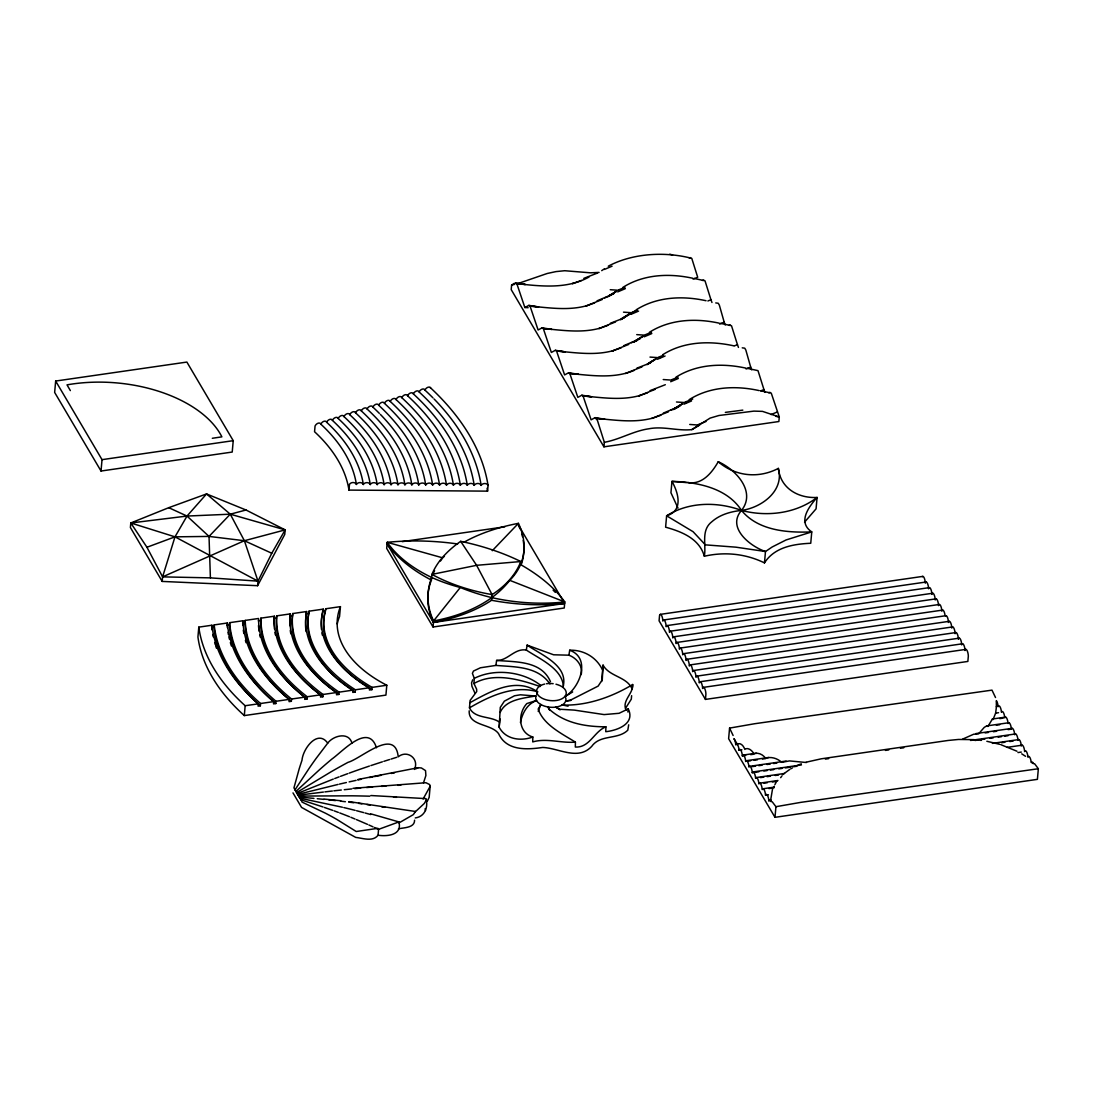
<?xml version="1.0" encoding="UTF-8"?>
<svg xmlns="http://www.w3.org/2000/svg" width="1093" height="1093" viewBox="0 0 1093 1093"><rect width="100%" height="100%" fill="white"/><g stroke="black" fill="none" stroke-linecap="round" stroke-linejoin="round"><path stroke-width="1.5" d="M536.458 700.435L526.84 703.564C517.658 713.469 517.986 732.57 532.824 737.024L532.728 741.915C546.937 737.843 561.146 743.363 575.41 742.12L575.328 747.038C589.769 747.872 594.086 731.381 605.905 726.831L605.754 731.682C617.299 730.534 635.579 723.689 628.229 708.865L619.089 713.292L604.101 714.59L574.317 710.108L559.848 709.248L555.558 707.13M563.414 685.639C561.215 668.014 539.669 658.997 526.32 650.062C514.475 647.985 507.876 660.869 496.618 660.418L495.894 665.418L480.414 667.782L473.474 671.047L472.408 673.37L474.294 678.37L473.952 683.508L476.644 689.232L476.712 691.541L470.127 700.394L469.457 707.868C474.922 719.071 490.374 715.696 499.46 722.118L499.159 727.228C505.581 739.496 520.801 741.437 532.824 737.024M581.23 674.6C583.006 665.91 576.79 658.095 568.906 655.185L553.604 654.789L527.113 645.13L526.32 650.062M500.075 718.893L499.159 727.228M996.392 706.925L996.324 700.668A5.438 1.694 81.8 0 1 998.128 706.665A5.438 1.694 81.8 0 1 1000.027 706.829A5.438 1.694 81.8 0 1 1001.448 712.281A5.438 1.694 81.8 0 1 1003.333 712.445A5.438 1.694 81.8 0 1 1004.754 717.896M735.726 744.634L737.461 744.388L733.922 738.636A5.438 1.694 81.8 0 1 735.726 744.634A5.438 1.694 81.8 0 1 737.611 744.798A5.438 1.694 81.8 0 1 739.032 750.249A5.438 1.694 81.8 0 1 740.931 750.413A5.438 1.694 81.8 0 1 742.352 755.864A5.438 1.694 81.8 0 1 744.237 756.028A5.438 1.694 81.8 0 1 745.658 761.479A5.438 1.694 81.8 0 1 747.557 761.643A5.438 1.694 81.8 0 1 748.965 767.095A5.438 1.694 81.8 0 1 750.864 767.259A5.438 1.694 81.8 0 1 752.285 772.71A5.438 1.694 81.8 0 1 754.17 772.874A5.438 1.694 81.8 0 1 755.591 778.325A5.438 1.694 81.8 0 1 757.49 778.489A5.438 1.694 81.8 0 1 758.911 783.941A5.438 1.694 81.8 0 1 760.796 784.105A5.438 1.694 81.8 0 1 762.217 789.556A5.438 1.694 81.8 0 1 764.116 789.706A5.438 1.694 81.8 0 1 765.524 795.171A5.438 1.694 81.8 0 1 767.423 795.321A5.438 1.694 81.8 0 1 768.844 800.786L770.579 800.541L772.614 788.477M55.661 381.047L54.65 392.428L101.021 471.028L232.222 452.051L233.233 440.67L186.876 362.07L55.661 381.047L102.032 459.661L101.021 471.028M246.021 510.007L230.281 514.188L187.012 516.06L130.805 522.973L130.395 527.509L162.188 581.421L257.593 585.698L284.754 534.436L285.15 529.886L246.021 510.007L206.55 493.927L168.746 507.685L130.805 522.973L146.94 547.265L162.597 576.872L162.188 581.421M325.741 608.76A143.661 82.603 5.1 0 0 372.112 687.374L371.907 689.642L369.407 690.011L369.612 687.729A145.984 83.942 5.1 0 1 323.255 609.129L309.046 611.178A159.428 91.662 5.1 0 0 355.403 689.792L355.198 692.06L352.779 692.415L352.984 690.134A161.75 93.001 5.1 0 1 306.614 611.534L292.733 613.542A175.181 100.734 5.1 0 0 339.09 692.156L338.898 694.424L336.507 694.765L336.712 692.497A177.503 102.073 5.1 0 1 290.355 613.883L276.693 615.865A190.947 109.792 5.1 0 0 323.063 694.465L322.859 696.747L320.509 697.088L320.714 694.806A193.27 111.131 5.1 0 1 274.357 616.206L260.872 618.146A206.7 118.85 5.1 0 0 307.229 696.76L307.024 699.028L304.715 699.37L304.906 697.102A209.036 120.189 5.1 0 1 258.549 618.488L245.187 620.414A222.466 127.922 5.1 0 0 291.558 699.028L291.353 701.296L289.058 701.638L289.262 699.356A224.789 129.261 5.1 0 1 242.892 620.756L229.639 622.668A238.233 136.98 5.1 0 0 276.01 701.282L275.805 703.55L273.523 703.878L273.715 701.61A240.556 138.319 5.1 0 1 227.358 622.996L214.187 624.909A253.986 146.038 5.1 0 0 260.544 703.509L260.353 705.791L258.071 706.119L258.276 703.837A256.308 147.377 5.1 0 1 211.905 625.237L198.803 627.136L197.929 636.987A269.752 155.11 5.1 0 0 244.299 715.587L385.925 695.107L386.799 685.243A130.231 74.884 5.1 0 1 340.442 606.642L325.741 608.76L325.536 611.042L323.05 611.397A145.984 83.942 5.1 0 0 321.465 629.404M212.001 629.841A256.308 147.377 5.1 0 1 211.714 627.505L211.905 625.237M260.353 705.791A253.986 146.038 5.1 0 1 213.982 627.177L214.187 624.909M227.371 627.614A240.556 138.319 5.1 0 1 227.153 625.278L227.358 622.996M275.805 703.55A238.233 136.98 5.1 0 1 229.434 624.95L229.639 622.668M242.824 625.374A224.789 129.261 5.1 0 1 242.687 623.024L242.892 620.756M291.353 701.296A222.466 127.922 5.1 0 1 244.996 622.696L245.187 620.414M244.299 715.587L245.174 705.736A269.752 155.11 5.1 0 1 198.803 627.136M257.593 585.698L257.989 581.148L271.774 553.249L285.15 529.886L230.281 514.188L206.55 493.927L187.012 516.06L174.989 536.841L162.597 576.872L210.403 577.869L257.989 581.148L244.381 540.721L230.281 514.188L209.023 536.417L174.989 536.841L130.805 522.973M307.024 699.028A206.7 118.85 5.1 0 1 260.667 620.428L260.872 618.146M274.48 629.09A193.27 111.131 5.1 0 1 274.152 618.474L274.357 616.206M322.859 696.747A190.947 109.792 5.1 0 1 276.488 618.132L276.693 615.865M289.85 625.674A177.503 102.073 5.1 0 1 290.151 616.165L290.355 613.883M338.898 694.424A175.181 100.734 5.1 0 1 292.528 615.81L292.733 613.542M306.095 631.631A161.75 93.001 5.1 0 1 306.409 613.801L306.614 611.534M350.744 689.15A159.428 91.662 5.1 0 1 308.841 613.46L309.046 611.178M323.05 611.397L323.255 609.129M348.968 490.088L349.473 484.39A3.785 3.06 -8.8 0 1 353.107 482.532A3.785 3.06 -8.8 0 1 356.4 484.445A3.785 3.06 -8.8 0 1 360.034 482.587A3.785 3.06 -8.8 0 1 363.327 484.5A3.785 3.06 -8.8 0 1 366.961 482.628A3.785 3.06 -8.8 0 1 370.267 484.554A3.785 3.06 -8.8 0 1 373.902 482.682A3.785 3.06 -8.8 0 1 377.194 484.609A3.785 3.06 -8.8 0 1 380.829 482.737A3.785 3.06 -8.8 0 1 384.121 484.664A3.785 3.06 -8.8 0 1 387.755 482.792A3.785 3.06 -8.8 0 1 391.048 484.718A3.785 3.06 -8.8 0 1 394.682 482.846A3.785 3.06 -8.8 0 1 397.975 484.759A3.785 3.06 -8.8 0 1 401.609 482.901A3.785 3.06 -8.8 0 1 404.916 484.814A3.785 3.06 -8.8 0 1 408.55 482.956A3.785 3.06 -8.8 0 1 411.842 484.868A3.785 3.06 -8.8 0 1 415.477 482.997A3.785 3.06 -8.8 0 1 418.769 484.923A3.785 3.06 -8.8 0 1 422.404 483.051A3.785 3.06 -8.8 0 1 425.696 484.978A3.785 3.06 -8.8 0 1 429.33 483.106A3.785 3.06 -8.8 0 1 432.623 485.032A3.785 3.06 -8.8 0 1 436.257 483.161A3.785 3.06 -8.8 0 1 439.564 485.087A3.785 3.06 -8.8 0 1 443.198 483.215A3.785 3.06 -8.8 0 1 446.49 485.128A3.785 3.06 -8.8 0 1 450.125 483.27A3.785 3.06 -8.8 0 1 453.417 485.183A3.785 3.06 -8.8 0 1 457.052 483.325A3.785 3.06 -8.8 0 1 460.344 485.237A3.785 3.06 -8.8 0 1 463.978 483.366A3.785 3.06 -8.8 0 1 467.285 485.292A3.785 3.06 -8.8 0 1 470.919 483.42A3.785 3.06 -8.8 0 1 474.212 485.347A3.785 3.06 -8.8 0 1 477.846 483.475A3.785 3.06 -8.8 0 1 481.139 485.401A3.785 3.06 -8.8 0 1 484.773 483.53A3.785 3.06 -8.8 0 1 488.065 485.456L487.56 491.14L348.968 490.088A209.282 120.339 5.1 0 0 314.552 431.735L315.057 426.051A3.785 2.473 -47.3 0 1 318.118 423.21A3.785 2.473 -47.3 0 1 320.836 424.166A216.264 124.356 5.1 0 1 356.4 484.445M340.442 606.642L339.554 616.493A130.231 74.884 5.1 0 0 337.245 623.939M292.992 792.89L301.559 807.413L355.717 837.402C362.753 838.181 372.863 842.047 378.055 835.243L378.574 829.355L377.85 828.33L356.236 831.513L337.013 819.545A277.458 179.853 58.4 0 0 325.4 813.178L302.037 802.098L301.627 800.937A6.462 2.008 81.8 0 0 301.094 800.008L300.37 798.901A3.279 1.025 81.8 0 0 300.029 798.3L295.534 790.676A3.279 1.025 81.8 0 0 295.178 790.116L294.482 788.804A6.462 2.008 81.8 0 0 293.935 787.889L299.209 768.775A277.458 30.017 -80.5 0 1 302.01 760.209C302.939 748.678 317.694 728.935 327.722 743.131L316.123 758.419A439.058 114.041 -74 0 0 309.1 768.393L294.891 790.007M378.055 835.243C387.182 836.569 402.47 835.271 398.89 821.922L370.691 813.82M431.421 580.082A149.413 85.91 5.1 0 1 387.086 543.836L433.443 622.45A149.413 85.91 5.1 0 0 491.577 600.276A149.413 85.91 5.1 0 0 564.657 603.459L433.443 622.45A149.413 85.91 5.1 0 1 431.421 580.082L431.926 574.399A148.73 80.581 -1 0 1 460.672 541.336A148.73 74.228 7.6 0 1 520.814 561.542L520.555 564.575A149.768 79.939 10.9 0 1 509.762 580.342A149.768 97.154 7.1 0 1 491.809 597.625A148.826 95.501 8.6 0 1 433.579 620.933L433.047 626.999L564.248 608.009L564.794 601.956A148.826 79.434 10.9 0 0 520.555 564.575A148.826 81.961 11.5 0 0 518.424 523.342A148.826 74.843 2 0 0 463.938 542.278M415.285 817.933C424.808 816.649 428.388 807.331 426.038 798.628L370.882 795.526M352.998 788.313L425.928 782.725L429.631 784.555L430.164 786.304L429.166 797.357L427.308 801.237M515.623 282.909L525.378 284.481L514.311 283.319L511.606 285.068L511.21 289.618L603.937 446.832L778.872 421.529L779.282 416.979L771.248 393.097L760.277 390.734M491.577 600.276L492.082 594.592L476.616 565.313L460.672 541.336M603.937 446.832L604.347 442.296L597.406 420.327L595.098 417.663L591.094 419.835L583.061 395.953L581.859 395.215L577.842 397.374L569.808 373.492L568.606 372.754L564.603 374.913L556.569 351.031L555.353 350.293L551.35 352.452L543.317 328.583L542.114 327.832L538.111 329.99L530.064 306.122L528.862 305.371L524.859 307.529L516.825 283.661C540.912 286.257 566.884 289.385 589.031 277.021M778.353 468.391C780.498 488.393 798.3 498.476 817.086 497.452C808.806 506.865 797.221 522.112 811.757 531.895L810.746 543.262C793.491 544.068 774.568 547.101 764.472 562.895C745.686 553.7 724.686 551.582 704.357 556.241C706.392 544.669 700.681 530.269 711.912 521.689C720.041 514.516 730.944 511.524 741.519 510.417C761.425 507.739 784.569 490.948 778.353 468.391C758.46 478.802 735.302 476.425 718.238 461.738C711.885 472.804 702.198 484.978 687.798 482.573M705.45 699.411L705.914 694.11A5.192 1.626 81.8 0 0 704.534 688.262A5.192 1.626 81.8 0 0 702.608 688.494A5.192 1.626 81.8 0 0 701.214 682.647A5.192 1.626 81.8 0 0 699.288 682.879A5.192 1.626 81.8 0 0 697.908 677.032A5.192 1.626 81.8 0 0 695.981 677.264A5.192 1.626 81.8 0 0 694.601 671.416A5.192 1.626 81.8 0 0 692.675 671.649A5.192 1.626 81.8 0 0 691.282 665.815A5.192 1.626 81.8 0 0 689.355 666.033A5.192 1.626 81.8 0 0 687.975 660.199A5.192 1.626 81.8 0 0 686.049 660.418A5.192 1.626 81.8 0 0 684.655 654.584A5.192 1.626 81.8 0 0 682.729 654.803A5.192 1.626 81.8 0 0 681.349 648.969A5.192 1.626 81.8 0 0 679.422 649.187A5.192 1.626 81.8 0 0 678.043 643.353A5.192 1.626 81.8 0 0 676.116 643.572A5.192 1.626 81.8 0 0 674.723 637.738A5.192 1.626 81.8 0 0 672.796 637.957A5.192 1.626 81.8 0 0 671.416 632.123A5.192 1.626 81.8 0 0 669.49 632.341A5.192 1.626 81.8 0 0 668.11 626.508A5.192 1.626 81.8 0 0 666.17 626.726A5.192 1.626 81.8 0 0 664.79 620.892A5.192 1.626 81.8 0 0 662.864 621.111A5.192 1.626 81.8 0 0 661.484 615.277A5.192 1.626 81.8 0 0 659.557 615.496L659.079 620.81L705.45 699.411L967.851 661.443L968.33 656.142A5.192 1.626 81.8 0 0 967.209 650.827A5.192 1.626 81.8 0 0 965.365 649.707M995.518 697.525L991.979 690.134L754.566 723.744L729.577 728.102L728.621 738.718L774.992 817.318L1037.407 779.35L1038.35 768.734L1034.593 763.761M764.472 562.895L765.483 551.528L772.205 546.965L786.072 539.956L811.757 531.895C787.438 532.933 758.05 530.679 741.519 510.417C726.9 487.765 697.074 482.068 671.963 481.371L670.938 492.738L678.015 508.136M774.992 817.318L775.934 806.702L772.191 801.743M562.103 705.04C586.668 705.982 611.738 697.129 632.656 684.519L632.191 689.232C627.177 676.54 609.484 676.895 603.063 665.131L602.257 679.819L598.158 686.09L570.874 699.944L565.627 701.214M632.656 684.519C633.38 693.864 621.48 700.627 626.125 710.163M414.466 769.431C419.493 758.706 407.197 749.415 398.221 756.834C395.201 726.954 361.414 758.542 348.025 762.34A743.035 393.412 -58.9 0 0 330.892 771.904L296.476 792.685M469.184 710.819C468.323 726.217 491.331 723.539 498.586 733.663C506.524 751.014 526.826 749.757 542.702 747.448C558.865 748.049 578.019 761.042 591.723 746.369C600.289 734.168 617.955 739.975 627.806 730.179L628.694 724.809M627.874 712.021L628.229 708.865M601.683 681.499L603.063 665.131M998.537 712.704L995.627 713.128L996.488 706.351M499.46 722.118L500.266 707.431L504.365 701.16L514.516 695.776L520.418 694.793L535.953 696.063A15.165 8.717 5.1 0 0 550.886 707.294A15.165 8.717 5.1 0 0 565.668 697.758M568.906 655.185L569.699 650.226C583.635 649.748 596.546 657.221 602.475 669.872M770.579 800.541L770.797 799.83L771.111 801.688A5.438 1.694 81.8 0 0 768.844 800.786M430.164 786.304L423.1 799.01M562.909 687.401C569.262 665.719 541.404 655.008 527.113 645.13M520.418 722.5C522.304 713.387 527.14 703.769 536.567 700.613M773.94 787.862L774.35 786.222M538.234 711.461L540.748 704.466M423.524 782.779L425.887 775.524L425.532 770.606L421.42 767.969L418.223 767.696L358.039 779.459M426.434 799.898L424.275 803.478L414.616 812.468L415.367 811.457L349.077 801.634M536.021 695.886C523.684 698.249 505.977 699.288 500.129 712.486M472.695 679.805L471.548 682.92L471.916 686.308L474.963 693.208M774.896 784.596L776.344 781.85M804.557 522.167L816.075 508.832L817.086 497.452C795.95 513.669 766.876 517.085 741.519 510.417C717.486 501.509 688.672 501.714 666.621 515.8L665.61 527.181C681.677 531.649 699.301 538.535 704.357 556.241M625.565 708.237L631.303 699.178L631.617 695.681M780.648 777.67L781.837 776.098M540.994 704.602L538.166 709.043C543.399 724.768 561.925 733.717 575.41 742.12M509.762 580.342L564.794 601.956A148.826 96.539 7.1 0 1 491.809 597.625A149.768 96.116 8.6 0 1 460.276 587.501L433.579 620.933A148.826 88.383 -1.6 0 1 431.667 577.432A148.826 90.91 -1.1 0 1 387.209 542.333L386.676 548.385L433.047 626.999M492.274 550.708L518.424 523.342M773.024 787.657L773.735 787.329M295.807 791.537L320.003 769.267A600.084 241.143 -66.9 0 1 332.026 758.952C342.956 751.205 368.505 722.446 376.457 747.762M327.722 743.131C333.187 735.685 348.749 731.422 351.946 743.117M297.979 795.239L323.391 792.07M782.383 774.828L789.72 769.445M298.471 796.073L352.014 795.813A850.204 691.746 -5.3 0 1 369.83 796.196M398.89 821.922L378.574 829.355L374.421 827.469M1005.601 717.104L992.417 719.003L987.949 726.421L986.665 725.93L984.246 727.391L978.577 733.881L973.631 734.25L962.55 739.155M572.664 691.978L565.081 696.487C579.741 687.866 591.436 658.15 569.699 650.226M399 822.906L413.4 814.586L415.367 811.457M469.457 707.868C489.609 696.077 514.093 684.71 537.893 691.855M601.71 270.64L604.333 268.864M604.347 442.296C619.663 439.577 633.243 431.011 648.709 428.811C663.109 425.915 677.414 431.134 691.814 429.631L710.108 418.1L718.975 415.49L753.897 411.118L762.518 411.378L779.282 416.979L776.03 416.378M469.867 702.731C489.582 691.978 514.666 677.141 536.595 691.131M615.113 292.145L608.596 296.381L616.452 291.339L608.692 295.834M641.605 337.068L633.79 342.15L642.957 336.261L635.183 340.756M654.857 359.529L647.042 364.597L656.196 358.723L648.436 363.218M681.349 404.437L673.534 409.52L682.688 403.645L674.928 408.126M473.952 683.508C494.05 672.031 519.585 679.422 540.12 686.527M474.294 678.37C494.378 668.124 523.246 671.375 540.857 685.516M608.268 266.2C632.642 253.125 665.159 251.376 691.76 258.344L697.703 277.253L693.112 279.166M777.15 780.962L777.915 780.511L759.744 783.148M621.944 318.295L629.705 313.8L620.551 319.689L637.424 309.77M691.814 429.631L699.575 425.136L689.738 424.453M790.813 768.789L792.493 767.832M622.901 287.377C643.654 274.206 669.34 273.113 692.784 278.264M636.153 309.838C656.907 296.668 682.578 295.575 706.037 300.725M649.392 332.299C670.159 319.129 695.831 318.036 719.276 323.186M662.645 354.76C683.781 341.276 709.944 340.62 733.786 345.825M675.898 377.222C696.651 364.051 722.323 362.958 745.781 368.109M689.136 399.683C709.89 386.512 735.575 385.405 759.02 390.57M415.709 768.857L418.223 767.696M597.079 300.821L613.692 293.839M623.57 345.743L640.184 338.748M663.314 413.113L679.928 406.131M594.606 302.939L585.684 306.122L602.27 299.482M607.845 325.4L598.937 328.583L615.523 321.943M621.097 347.847L612.176 351.044L628.776 344.404M625.428 373.505L642.015 366.865M647.589 392.77L638.681 395.953L655.267 389.313M660.841 415.231L651.92 418.414L668.506 411.774M162.597 576.872L244.381 540.721L285.15 529.886M604.429 269.438L612.08 266.186M617.682 291.886L625.333 288.648M630.921 314.347L638.585 311.095M644.173 336.808L651.824 333.556M657.426 359.269L665.077 356.017M670.665 381.73L678.316 378.479M683.917 404.191L691.568 400.94M707.895 300.985L710.942 299.714L705.012 280.805L694.041 278.442M719.604 324.075L724.194 322.175L719.358 305.179L718.251 303.267L715.751 302.925M734.387 345.907L737.447 344.637L731.504 325.728L720.533 323.364M746.095 368.997L750.686 367.098L745.85 350.088L744.757 348.189L742.243 347.834M760.878 390.816L763.939 389.559L757.995 370.636L747.038 368.273M771.071 414.548L777.178 412.02M297.023 793.614L333.283 779.077M797.74 765.278L801.333 763.829M618.87 289.795L624.977 287.35M632.123 312.256L636.7 310.412M645.362 334.718L651.483 332.258M658.614 357.179L663.191 355.334M671.867 379.64L677.974 377.181M685.106 402.101L692.743 399.027M698.359 424.549L705.996 421.488M597.557 273.018L583.826 278.36M604.702 297.897L609.279 296.094M624.048 317.94L610.318 323.282M631.194 342.819L637.301 340.401M650.54 362.862L636.809 368.204M665.323 384.709L650.062 390.652M670.924 410.203L677.032 407.785M334.731 778.53L339.076 776.877M146.94 547.265L174.989 536.841L257.989 581.148M573.757 283.183L572.445 283.661L581.353 280.477M634.35 370.308C613.856 379.052 591.245 375.445 569.808 373.492L578.375 374.312L568.606 372.754M369.42 766.056L362.207 768.516A850.204 542.388 -49.3 0 0 349.214 773.12M370.869 765.578L382.386 761.807M383.834 761.343L389.586 759.526M391.034 759.075L396.786 757.285M689.246 258.003L690.557 257.606M702.498 280.464L703.81 280.054M728.99 325.386L730.302 324.976M768.734 392.756L770.046 392.36M806.169 762.19L821.226 758.815L948.055 740.467L958.465 739.455L974.15 739.647M738.117 743.732C741.437 742.885 743.896 746.697 744.852 749.415L745.631 748.732C749.279 747.749 752.653 751.11 754.061 754.17L750.713 754.662M297.515 794.433L338.01 784.446M755.031 753.473C759.17 752.408 763.57 755.167 765.783 758.569L762.436 759.061M511.606 285.068L514.543 284.399M517.495 283.715L547.183 273.496L555.982 271.597L564.698 270.722L590.411 272.813L599.087 272.417M339.404 784.118L346.372 782.52M586.996 305.644C568.36 310.89 548.973 307.748 530.064 306.122L538.63 306.942L528.862 305.371M600.248 328.105C581.599 333.351 562.212 330.209 543.317 328.583L551.883 329.389L542.114 327.832M613.487 350.566C594.852 355.812 575.464 352.67 556.569 351.031L565.122 351.85L555.353 350.293M639.992 395.488C621.343 400.735 601.956 397.579 583.061 395.953L591.614 396.773L581.859 395.215M653.231 417.95C634.596 423.196 615.209 420.04 596.3 418.414L604.866 419.234L595.098 417.663M767.013 757.832C772.218 756.684 777.929 758.815 781.782 762.354L789.447 760.906L806.456 762.518M374.489 776.576L381.156 775.292M725.342 412.375L742.816 410.135M391.157 773.448L394.491 772.847M775.934 806.702L800.923 802.344L1038.35 768.734M212.315 438.279L221.879 436.858A116.131 66.769 5.1 0 0 67.015 384.859L70.362 390.611M102.032 459.661L233.233 440.67M402.224 541.65L504.829 526.799M211.714 627.505L213.982 627.177M227.153 625.278L229.434 624.95M242.687 623.024L244.996 622.696M258.344 620.756L260.667 620.428M274.152 618.474L276.488 618.132M290.151 616.165L292.528 615.81M306.409 613.801L308.841 613.46M660.377 614.362L922.779 576.394M663.683 619.977L926.099 582.009M666.99 625.592L929.405 587.624M670.31 631.207L932.712 593.239M673.616 636.823L936.032 598.855M676.936 642.438L939.338 604.47M245.174 705.736L258.276 703.837M260.544 703.509L273.715 701.61M276.01 701.282L289.262 699.356M291.558 699.028L304.906 697.102M307.229 696.76L320.714 694.806M323.063 694.465L336.712 692.497M339.09 692.156L352.984 690.134M355.403 689.792L369.612 687.729M372.112 687.374L386.799 685.243M680.242 648.053L942.658 610.085M683.549 653.669L945.964 615.701M686.869 659.284L949.27 621.316M690.175 664.899L952.59 626.931M693.495 670.515L955.897 632.546M696.801 676.13L959.217 638.162M700.107 681.745L962.523 643.777M703.427 687.36L965.829 649.392M739.032 750.249L741.942 749.839M743.185 755.072L756.356 753.159M742.352 755.864L745.699 755.386M999.74 718.634L1003.087 718.142M746.505 760.687L768.734 757.463M986.665 725.93L1008.907 722.719M747.339 761.247L750.686 760.755M754.047 760.277L757.394 759.785M996.324 725.219L999.685 724.727M749.812 766.302L786.113 761.042M975.912 733.581L1012.227 728.334M752.257 766.63L755.536 766.152M758.815 765.674L762.094 765.196M767.013 764.485L770.292 764.021M773.571 763.542L776.863 763.064M985.135 732.925L988.414 732.46M993.332 731.736L996.625 731.272M1008.101 729.605L1011.38 729.127A5.438 1.694 81.8 0 1 1013.279 729.291A5.438 1.694 81.8 0 1 1014.687 734.742A5.438 1.694 81.8 0 1 1016.586 734.906A5.438 1.694 81.8 0 1 1018.007 740.357A5.438 1.694 81.8 0 1 1019.892 740.521A5.438 1.694 81.8 0 1 1021.313 745.972A5.438 1.694 81.8 0 1 1023.212 746.123A5.438 1.694 81.8 0 1 1024.633 751.588A5.438 1.694 81.8 0 1 1026.518 751.738A5.438 1.694 81.8 0 1 1027.939 757.203A5.438 1.694 81.8 0 1 1031.068 761.261M825.352 759.116L828.685 758.624M885.426 750.413L888.773 749.935M900.454 748.24L903.788 747.762M753.118 771.918L801.442 764.922M970.543 740.453L1015.534 733.95M752.285 772.71L758.897 771.754M763.857 771.043L767.163 770.565M770.469 770.087L773.776 769.609M778.735 768.885L782.041 768.406M785.348 767.928L790.307 767.218M793.614 766.74L796.92 766.261M975.011 740.494L978.317 740.002M981.623 739.524L984.93 739.046M989.889 738.335L993.195 737.857M998.155 737.133L1001.461 736.655M1004.768 736.176L1008.074 735.698M756.438 777.533L784.501 773.461M992.417 743.377L1018.84 739.565M760.509 777.615L763.802 777.137M767.081 776.672L770.36 776.194M775.279 775.484L778.558 775.005M1001.598 742.734L1004.877 742.256M1009.809 741.546L1013.088 741.068M1007.281 747.325L1022.16 745.18M763.939 783.216L767.286 782.725M772.327 782.001L775.675 781.522M763.064 788.763L773.407 787.261M768.912 788.586L772.259 788.108M1017.938 752.558L1021.286 752.08M765.524 795.171L768.434 794.748M398.48 828.795C403.891 827.606 414.739 827.893 414.589 820.174M324.881 791.892L332.34 791.018M333.843 790.84L341.303 790.02M565.682 701.037L570.833 700.476M344.281 789.706L351.741 788.927M381.512 786.386L385.979 786.072M397.866 785.334L400.83 785.17M524.859 307.529L528.151 307.707M393.521 797.18L396.486 797.33M610.249 289.7L618.447 290.273M623.502 312.161L633.339 312.844M636.741 334.622L644.952 335.182M649.993 357.083L659.83 357.753M663.232 379.544L671.444 380.104M676.485 401.992L686.322 402.675M686.377 482.573L671.963 481.371C678.425 492.916 683.59 510.718 666.621 515.8L693.085 531.704L705.368 544.861L735.89 547.169L765.483 551.528C750.03 546.363 726.449 527.523 741.519 510.417C756.493 491.522 735.589 469.321 718.238 461.738M299.017 797.002L313.937 798.396M324.115 799.092L340.756 800.732M317.257 798.71L323.883 799.366M328.843 799.871L335.469 800.582M496.618 660.418C515.759 662.112 541.377 660.5 550.489 681.704M605.905 726.831C585.411 726.722 565.122 723.347 549.301 709.302L547.743 706.925M495.894 665.418C514.967 667.017 537.701 666.129 549.957 683.945M340.429 801.128L345.388 801.715M978.057 740.016L981.241 740.398M168.746 507.685L187.012 516.06L209.023 536.417L244.381 540.721L271.774 553.249M992.417 719.003L993.045 719.59L995.627 713.128M381.703 806.757L384.996 807.29M986.842 741.273L999.753 744.347M299.687 798.136L342.396 807.235M1030.986 762.176L1033.513 763.72A5.438 1.694 81.8 0 0 1031.628 762.204M562.308 704.917L568.073 706.201M365.076 812.987L370.746 814.545M669.777 254.163L672.591 255.011M1000.846 744.675L1016.982 751.233M300.602 799.68L322.981 806.948M324.389 807.44L332.764 810.378M350.853 817.291L355.02 819.012M356.414 819.586L367.508 824.368M368.887 824.983L373.041 826.841M1021.736 753.856L1025.576 756.301M555.859 707.089L560.053 709.863M430.123 387.441C458.213 413.523 481.958 446.859 488.065 485.456M518.287 524.859L562.936 600.549M729.577 728.102L733.116 735.493M548.058 706.98L549.56 710.04M763.939 389.559L764.963 392.332M750.686 367.098L751.711 369.885M737.447 344.637L738.458 347.424M724.194 322.175L725.219 324.963M710.942 299.714L711.967 302.501M425.15 808.683L425.478 810.569M209.023 536.417L210.403 577.869M334.157 810.869A439.058 320.946 46.3 0 1 338.338 812.413M339.732 812.932A439.058 320.946 46.3 0 1 349.473 816.731M343.817 807.563A600.084 472.449 31.3 0 1 355.157 810.364M356.578 810.733A600.084 472.449 31.3 0 1 363.668 812.605M348.694 802.098A743.035 605.713 13.5 0 1 353.654 802.727M358.613 803.369A743.035 605.713 13.5 0 1 361.92 803.82M366.865 804.516A743.035 605.713 13.5 0 1 370.158 804.995M354.719 788.64A907.614 710.327 -22.8 0 1 360.676 788.08M366.633 787.547A907.614 710.327 -22.8 0 1 372.59 787.056M349.159 781.891A907.614 656.538 -37.5 0 1 356.127 780.361M357.794 779.992A907.614 656.538 -37.5 0 1 361.141 779.282M369.489 777.56A907.614 656.538 -37.5 0 1 372.822 776.904M340.524 776.331A850.204 542.388 -49.3 0 1 347.765 773.653M322.367 635.197A145.984 83.942 5.1 0 1 321.929 632.888M371.907 689.642A143.661 82.603 5.1 0 1 368.286 687.511M367.098 686.787A143.661 82.603 5.1 0 1 358.395 680.939M357.056 679.955A143.661 82.603 5.1 0 1 325.195 612.271M355.198 692.06A159.428 91.662 5.1 0 1 352.957 690.626M290.82 633.831A177.503 102.073 5.1 0 1 290.273 630.36M275.381 634.883A193.27 111.131 5.1 0 1 274.958 632.574M260.216 637.082A209.036 120.189 5.1 0 1 259.724 634.787M259.123 631.317A209.036 120.189 5.1 0 1 258.494 625.483M246.048 642.684A224.789 129.261 5.1 0 1 245.406 640.402M243.848 633.53A224.789 129.261 5.1 0 1 243.302 630.046M231.415 645.99A240.556 138.319 5.1 0 1 230.35 642.588M229.421 639.159A240.556 138.319 5.1 0 1 228.888 636.877M228.41 634.568A240.556 138.319 5.1 0 1 228 632.26M216.441 648.149A256.308 147.377 5.1 0 1 215.69 645.895M215.321 644.761A256.308 147.377 5.1 0 1 214.652 642.493M213.217 636.768A256.308 147.377 5.1 0 1 212.752 634.473M555.995 684.218A14.878 8.553 5.1 0 1 563.838 697.525A14.878 8.553 5.1 0 1 540.366 697.184A14.878 8.553 5.1 0 1 544.669 684.054M546.445 683.726A14.878 8.553 5.1 0 1 553.154 683.685M536.854 694.369A15.165 8.717 5.1 0 1 537.25 693.891M523.233 540.42A149.413 85.91 5.1 0 1 521.429 564.125M518.915 526.211A149.413 85.91 5.1 0 1 520.049 528.93M521.826 534.135A149.413 85.91 5.1 0 1 522.495 536.69M553.085 590.138A149.413 85.91 5.1 0 1 555.34 592.379M457.653 543.972A148.826 73.805 3.4 0 0 387.223 542.319L442.788 557.867A149.768 74.269 3.4 0 1 444.414 556.269M433.033 574.03A149.768 91.484 -1.1 0 1 434.59 570.696M440.465 560.996A149.768 91.484 -1.1 0 1 441.996 558.906M460.276 587.501A149.768 88.943 -1.6 0 1 431.653 577.432M320.836 424.166A3.785 2.473 -47.3 0 1 323.897 421.324A3.785 2.473 -47.3 0 1 326.629 422.267A223.245 128.359 5.1 0 1 363.327 484.5M326.629 422.267A3.785 2.473 -47.3 0 1 329.69 419.425A3.785 2.473 -47.3 0 1 332.409 420.381A230.213 132.376 5.1 0 1 370.267 484.554M332.409 420.381A3.785 2.473 -47.3 0 1 335.469 417.54A3.785 2.473 -47.3 0 1 338.188 418.482A237.195 136.393 5.1 0 1 377.194 484.609M338.188 418.482A3.785 2.473 -47.3 0 1 341.248 415.641A3.785 2.473 -47.3 0 1 343.967 416.597A244.176 140.396 5.1 0 1 384.121 484.664M343.967 416.597A3.785 2.473 -47.3 0 1 347.027 413.755A3.785 2.473 -47.3 0 1 349.76 414.698A251.144 144.413 5.1 0 1 391.048 484.718M349.76 414.698A3.785 2.473 -47.3 0 1 352.82 411.856A3.785 2.473 -47.3 0 1 355.539 412.812A258.126 148.416 5.1 0 1 397.975 484.759M355.539 412.812A3.785 2.473 -47.3 0 1 358.6 409.971A3.785 2.473 -47.3 0 1 361.318 410.913A265.093 152.433 5.1 0 1 404.916 484.814M361.318 410.913A3.785 2.473 -47.3 0 1 364.379 408.072A3.785 2.473 -47.3 0 1 367.098 409.028A272.075 156.449 5.1 0 1 411.842 484.868M367.098 409.028A3.785 2.473 -47.3 0 1 370.158 406.186A3.785 2.473 -47.3 0 1 372.891 407.129A279.057 160.452 5.1 0 1 379.298 413.332M380.337 414.37A279.057 160.452 5.1 0 1 418.769 484.923M372.891 407.129A3.785 2.473 -47.3 0 1 375.951 404.287A3.785 2.473 -47.3 0 1 378.67 405.243A286.024 164.469 5.1 0 1 425.696 484.978M378.67 405.243A3.785 2.473 -47.3 0 1 381.73 402.402A3.785 2.473 -47.3 0 1 384.449 403.344A293.006 168.472 5.1 0 1 432.623 485.032M384.449 403.344A3.785 2.473 -47.3 0 1 387.509 400.503A3.785 2.473 -47.3 0 1 390.228 401.459A299.974 172.489 5.1 0 1 439.564 485.087M390.228 401.459A3.785 2.473 -47.3 0 1 393.289 398.617A3.785 2.473 -47.3 0 1 396.021 399.56A306.955 176.506 5.1 0 1 446.49 485.128M396.021 399.56A3.785 2.473 -47.3 0 1 399.082 396.718A3.785 2.473 -47.3 0 1 401.8 397.674A313.937 180.509 5.1 0 1 453.417 485.183M401.8 397.674A3.785 2.473 -47.3 0 1 404.861 394.833A3.785 2.473 -47.3 0 1 407.58 395.775A320.905 184.526 5.1 0 1 460.344 485.237M407.58 395.775A3.785 2.473 -47.3 0 1 410.64 392.934A3.785 2.473 -47.3 0 1 413.359 393.89A327.886 188.542 5.1 0 1 467.285 485.292M413.359 393.89A3.785 2.473 -47.3 0 1 416.419 391.048A3.785 2.473 -47.3 0 1 419.152 391.991A334.868 192.546 5.1 0 1 474.212 485.347M419.152 391.991A3.785 2.473 -47.3 0 1 422.212 389.149A3.785 2.473 -47.3 0 1 424.931 390.105A341.836 196.562 5.1 0 1 432.951 397.852M434.058 398.972A341.836 196.562 5.1 0 1 481.139 485.401M424.931 390.105A3.785 2.473 -47.3 0 1 427.991 387.264A3.785 2.473 -47.3 0 1 430.71 388.206M487.082 488.243A348.817 200.566 5.1 0 1 487.56 491.14M1005.136 717.281A5.438 1.694 81.8 0 1 1008.074 723.511M1008.443 722.897A5.438 1.694 81.8 0 1 1011.38 729.127M922.314 576.721A5.192 1.626 81.8 0 1 924.159 577.828A5.192 1.626 81.8 0 1 925.279 583.143A5.192 1.626 81.8 0 1 927.206 582.924A5.192 1.626 81.8 0 1 928.585 588.758A5.192 1.626 81.8 0 1 930.512 588.54A5.192 1.626 81.8 0 1 931.892 594.373A5.192 1.626 81.8 0 1 933.832 594.155A5.192 1.626 81.8 0 1 935.212 599.989M935.553 599.183A5.192 1.626 81.8 0 1 937.411 600.289A5.192 1.626 81.8 0 1 938.518 605.604M938.873 604.798A5.192 1.626 81.8 0 1 940.718 605.905A5.192 1.626 81.8 0 1 941.838 611.219M942.18 610.413A5.192 1.626 81.8 0 1 945.021 615.209M945.5 616.015A5.192 1.626 81.8 0 1 947.344 617.135A5.192 1.626 81.8 0 1 948.451 622.45A5.192 1.626 81.8 0 1 950.391 622.231A5.192 1.626 81.8 0 1 951.771 628.065A5.192 1.626 81.8 0 1 953.697 627.833A5.192 1.626 81.8 0 1 955.077 633.68A5.192 1.626 81.8 0 1 957.003 633.448A5.192 1.626 81.8 0 1 958.397 639.296M958.739 638.476A5.192 1.626 81.8 0 1 960.597 639.596A5.192 1.626 81.8 0 1 961.703 644.911M962.059 644.091A5.192 1.626 81.8 0 1 963.903 645.212A5.192 1.626 81.8 0 1 965.01 650.526M476.616 565.313L431.926 574.399A148.73 96.006 2.3 0 0 492.082 594.592A148.73 89.653 11.5 0 0 520.814 561.542L476.616 565.313"/></g></svg>
